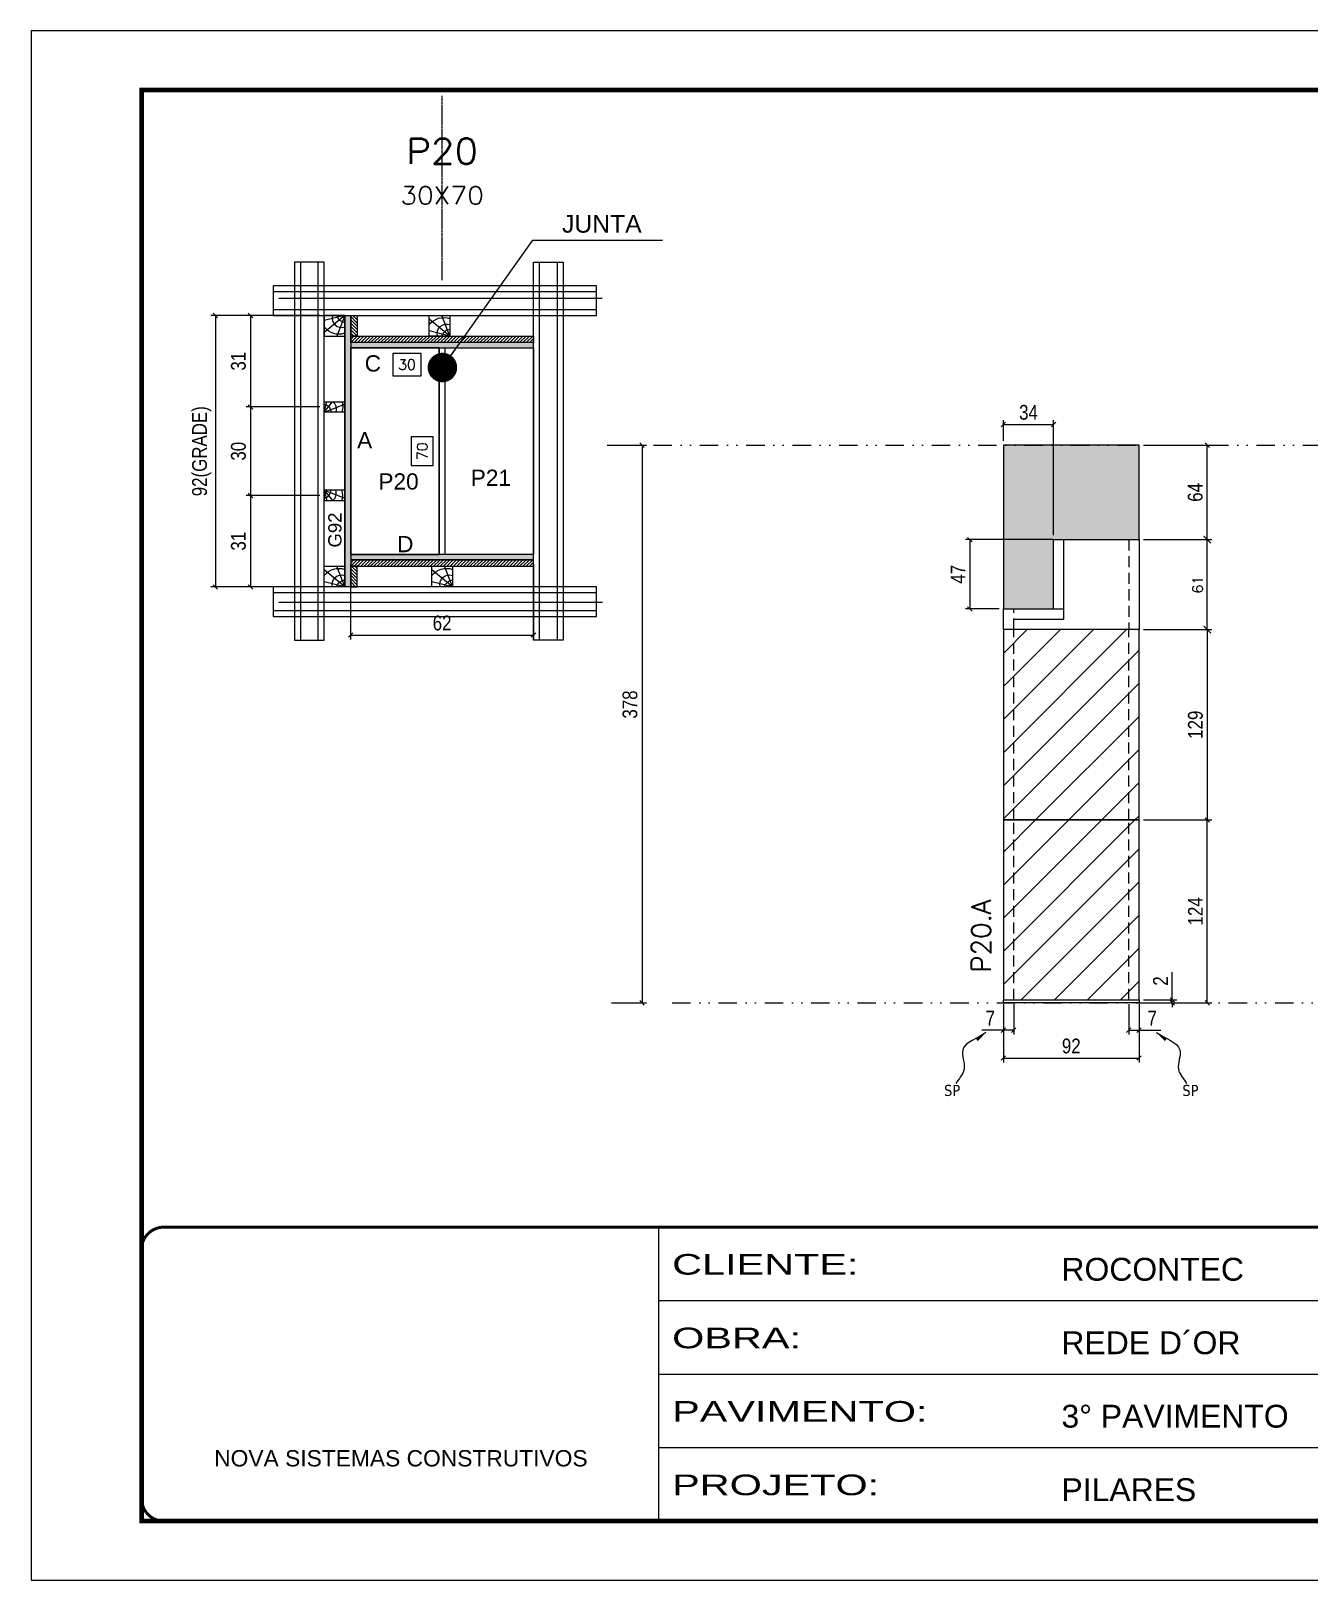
# Model space of a CAD drawing. Extents: x 2949 to 9203, y -16089 to 12527.
# Drawn here: x 7704 to 8571, y 1140 to 2190 of the extents above; entities that cross this region are included whole.
import ezdxf
from ezdxf.enums import TextEntityAlignment as Align

# ---------------------------------------------------------------- set-up
doc = ezdxf.new("R2010")
doc.units = 0
for name, pattern in [('CONTINUO', [0]), ('DASHED', [0.75, 0.5, -0.25]), ('DIVIDE2', [0.625, 0.25, -0.125, 0, -0.125, 0, -0.125]), ('HIDDEN', [0.375, 0.25, -0.125])]:
    doc.linetypes.add(name, pattern=pattern)
for name, color, linetype in [('CHAPA', 1, 'Continuous'), ('COTA', 241, 'Continuous'), ('cotas', 4, 'Continuous'), ('MEIO_PONT', 93, 'Continuous'), ('Nível', 160, 'Continuous'), ('Painéis', 200, 'Continuous'), ('SARR_2.2x7', 40, 'Continuous'), ('SARRAFO', 251, 'Continuous'), ('Sarrafo de Pressão', 42, 'HIDDEN'), ('texto', 7, 'Continuous'), ('Texto de Titulo', 7, 'Continuous'), ('Texto Qtd Sarr', 242, 'Continuous'), ('TEXTO_GERAL', 7, 'Continuous')]:
    doc.layers.add(name, color=color, linetype=linetype)
for name, color, linetype, lineweight in [('Folhas', 255, 'Continuous', 9), ('Hachura', 251, 'Continuous', 9), ('Madeira', 126, 'Continuous', 18), ('Perfil Metálico', 224, 'Continuous', 18), ('SARRAFO DE PRESSAO', 251, 'DASHED', 9), ('Texto Seção', 7, 'Continuous', 15)]:
    doc.layers.add(name, color=color, linetype=linetype, lineweight=lineweight)
doc.styles.add('ARIAL', font='arial.ttf')
doc.styles.add('COTA TECNICA', font='techl___.ttf', dxfattribs={"height": 10})
doc.styles.add('COTA TECNICA 2X', font='techl___.ttf', dxfattribs={"height": 10})
doc.styles.add('COTA TECNICA-50', font='techl___.ttf', dxfattribs={"height": 10})
doc.styles.add('REGUA-120', font='ROMANS.shx', dxfattribs={"height": 15})
doc.styles.add('ROMANS', font='romans.shx')
doc.styles.add('SANSSERIF', font='sas_____.pfb')
doc.styles.get("Standard").update_dxf_attribs({"font": 'arial.ttf'})
doc.styles.add('Tecnologia', font='')
doc.styles.get('Tecnologia').set_extended_font_data('Forgotten Futurist')
doc.dimstyles.new('3x', dxfattribs={"dimtxt": 10, "dimasz": 5, "dimexe": 7, "dimexo": 5, "dimgap": 4, "dimtad": 1, "dimdec": 4, "dimlfac": 0.333333, "dimdsep": 46, "dimtxsty": 'Standard', "dimblk": 'DOT', "dimcen": 0.09, "dimclrd": 1, "dimclre": 1, "dimclrt": 2, "dimadec": 0, "dimazin": 2, "dimtfac": 1, "dimtdec": 4, "dimtmove": 0, "dimatfit": 3, "dimldrblk": 'DOT', "dimfxl": 1, "dimtolj": 1, "dimtzin": 0, "dimlwd": 9, "dimlwe": 9, "dimarcsym": 0})
doc.dimstyles.new('COTA PAINEL-50', dxfattribs={"dimtxt": 10, "dimasz": 3, "dimexe": 3, "dimexo": 3, "dimgap": 3, "dimtad": 1, "dimdec": 1, "dimzin": 12, "dimdsep": 46, "dimtxsty": 'COTA TECNICA-50', "dimblk1": 'OBLIQUE', "dimblk2": 'OBLIQUE', "dimsah": 1, "dimcen": 0.9, "dimclrd": 4, "dimclre": 4, "dimclrt": 240, "dimadec": 1, "dimazin": 3, "dimtfac": 1, "dimtdec": 1, "dimtmove": 0, "dimatfit": 3, "dimfxl": 1, "dimtolj": 1, "dimtzin": 12, "dimarcsym": 0})
doc.dimstyles.new('Cota Paínel', dxfattribs={"dimtxt": 7, "dimasz": 5, "dimexe": 3, "dimexo": 3, "dimgap": 3, "dimtad": 1, "dimdec": 1, "dimzin": 12, "dimdsep": 46, "dimtxsty": 'ROMANS', "dimblk": 'ARCHTICK', "dimcen": 0, "dimclrd": 4, "dimclre": 4, "dimclrt": 1, "dimadec": 1, "dimazin": 3, "dimtfac": 1, "dimtdec": 1, "dimtmove": 0, "dimatfit": 3, "dimldrblk": 'OBLIQUE', "dimfxl": 1, "dimtolj": 1, "dimtzin": 12, "dimarcsym": 0})
doc.dimstyles.new('PAINEL', dxfattribs={"dimtxt": 10, "dimasz": 3, "dimexe": 3, "dimexo": 3, "dimgap": 3, "dimtad": 1, "dimdec": 1, "dimzin": 12, "dimdsep": 46, "dimtxsty": 'COTA TECNICA', "dimblk1": 'OBLIQUE', "dimblk2": 'OBLIQUE', "dimsah": 1, "dimcen": 0.9, "dimclrd": 4, "dimclre": 4, "dimclrt": 240, "dimadec": 1, "dimazin": 3, "dimtfac": 1, "dimtdec": 1, "dimtmove": 0, "dimatfit": 3, "dimfxl": 1, "dimtolj": 1, "dimtzin": 12, "dimarcsym": 0})
doc.dimstyles.new('SECAO PILAR', dxfattribs={"dimtxt": 10, "dimasz": 3, "dimexe": 3, "dimexo": 3, "dimgap": 3, "dimtad": 1, "dimdec": 1, "dimlfac": 0.5, "dimzin": 12, "dimdsep": 46, "dimtxsty": 'COTA TECNICA 2X', "dimblk1": 'OBLIQUE', "dimblk2": 'OBLIQUE', "dimsah": 1, "dimcen": 0.9, "dimclrd": 256, "dimclre": 256, "dimclrt": 256, "dimadec": 1, "dimazin": 3, "dimtfac": 1, "dimtdec": 1, "dimtmove": 0, "dimatfit": 3, "dimfxl": 1, "dimtolj": 1, "dimtzin": 12, "dimarcsym": 0})
doc.dimstyles.new('SECÇÃO 2', dxfattribs={"dimtxt": 7, "dimasz": 6, "dimexe": 0.18, "dimexo": 2, "dimgap": -4, "dimtad": 3, "dimdec": 1, "dimlfac": 0.5, "dimzin": 12, "dimdsep": 46, "dimtxsty": 'ROMANS', "dimblk": 'ARCHTICK', "dimcen": 0.09, "dimse1": 1, "dimse2": 1, "dimsd1": 1, "dimsd2": 1, "dimclrd": 180, "dimclre": 5, "dimclrt": 1, "dimadec": 0, "dimazin": 3, "dimtfac": 1, "dimtdec": 1, "dimtofl": 0, "dimtmove": 0, "dimatfit": 3, "dimldrblk": 'ARCHTICK', "dimfxl": 1, "dimtolj": 1, "dimtzin": 0, "dimarcsym": 0})
doc.dimstyles.get("Standard").update_dxf_attribs({"dimtxt": 0.18, "dimasz": 0.18, "dimexe": 0.18, "dimexo": 0.0625, "dimgap": 0.09, "dimtad": 0, "dimtih": 1, "dimtoh": 1, "dimdec": 4, "dimzin": 0, "dimdsep": 46, "dimtxsty": 'Standard', "dimcen": 0.09, "dimadec": 0, "dimazin": 0, "dimtfac": 1, "dimtdec": 4, "dimtofl": 0, "dimtmove": 0, "dimatfit": 3, "dimfxl": 1, "dimtolj": 1, "dimtzin": 0, "dimarcsym": 0})
pattern_1 = [(45, (-122787.052, -31902.071), (-11.2253202, 11.2253202), [])]

# ---------------------------------------------------------------- blocks, each defined once
blk = doc.blocks.new('9999999999')
at = {"color": 30, "linetype": 'CONTINUO'}
for p, q in [((98564.6, 34230.2), (98564.6, 34429.4)), ((98564.6, 34379.6), (99584, 34379.6)), ((98564.6, 34329.8), (99488, 34329.8)), ((98564.6, 34280), (99488, 34280))]:
    blk.add_line(p, q, dxfattribs=at)
at = {"color": 30, "linetype": 'CONTINUO', "const_width": 2}
blk.add_lwpolyline([(99584, 34230.2), (99584, 34414.4, 0.414214), (99569, 34429.4), (98229, 34429.4, 0.414214), (98214, 34414.4), (98214, 34245.2, 0.414214), (98229, 34230.2), (99584, 34230.2)], format="xyb", dxfattribs=at)
at = {"layer": 'Folhas'}
blk.add_lwpolyline([(98139, 34190.2), (99624, 34190.2), (99624, 35240.2), (98139, 35240.2)], close=True, dxfattribs=at)
at = {"layer": 'Folhas', "color": 30, "const_width": 3}
blk.add_lwpolyline([(98214, 34230.2), (99584, 34230.2), (99584, 35200.2), (98214, 35200.2)], close=True, dxfattribs=at)
at = {"color": 7, "linetype": 'Continuous', "ltscale": 5, "style": 'ARIAL'}
for s, height, p in [('ROCONTEC', 15.48, (98837.7, 34393.1)), ('REDE D´OR', 15.48, (98837.7, 34343.3)), ('3° PAVIMENTO', 15.483, (98837.7, 34293.5)), ('NOVA SISTEMAS CONSTRUTIVOS', 11.059, (98263.2, 34267.2)), ('PILARES', 15.48, (98837.7, 34243.7))]:
    blk.add_text(s, height=height, dxfattribs=at).set_placement(p)
at = {"layer": 'Folhas', "color": 7, "style": 'Tecnologia', "width": 1.5}
for s, p in [('CLIENTE:', (98573.7, 34397.2)), ('OBRA:', (98573.7, 34347.3)), ('PAVIMENTO:', (98573.7, 34297.5)), ('PROJETO:', (98573.7, 34247.7))]:
    blk.add_text(s, height=14, dxfattribs=at).set_placement(p)
blk = doc.blocks.new('*D1304')
at = {"layer": 'COTA', "color": 180, "lineweight": -2, "transparency": 16777216}
for p, q in [((7976.8, 1914.4), (7961.8, 1914.4)), ((7961.8, 1914.4), (7961.8, 1895.1)), ((7976.8, 1895.1), (7976.8, 1914.4)), ((7961.8, 1895.1), (7976.8, 1895.1))]:
    blk.add_line(p, q, dxfattribs=at)
at = {"layer": 'Defpoints', "color": 0, "transparency": 16777216}
for p in [(7920.8, 1974.7), (7920.8, 1834.7), (7980.8, 1834.7)]:
    blk.add_point(p, dxfattribs=at)
at = {"layer": 'COTA', "color": 1, "transparency": 16777216, "insert": (7969.3, 1904.7), "char_height": 7, "attachment_point": 5, "rotation": 90, "style": 'ROMANS'}
blk.add_mtext('\\A1;70', dxfattribs=at)
blk = doc.blocks.new('_ArchTick')
at = {"color": 0, "linetype": 'ByBlock', "const_width": 0.15}
blk.add_lwpolyline([(-0.5, -0.5), (0.5, 0.5)], dxfattribs=at)
blk = doc.blocks.new('*D1305')
at = {"layer": 'COTA', "color": 180, "lineweight": -2, "transparency": 16777216}
for p, q in [((7968.7, 1970.9), (7949.3, 1970.9)), ((7949.3, 1970.9), (7949.3, 1955.9)), ((7968.7, 1955.9), (7968.7, 1970.9)), ((7949.3, 1955.9), (7968.7, 1955.9))]:
    blk.add_line(p, q, dxfattribs=at)
at = {"layer": 'Defpoints', "color": 0, "transparency": 16777216}
for p in [(7920.8, 1974.7), (7980.8, 1974.7), (7980.8, 1951.9)]:
    blk.add_point(p, dxfattribs=at)
at = {"layer": 'COTA', "color": 1, "transparency": 16777216, "insert": (7959, 1963.4), "char_height": 7, "attachment_point": 5, "style": 'ROMANS'}
blk.add_mtext('\\A1;30', dxfattribs=at)
blk = doc.blocks.new('titulo1')
at = {"layer": 'Defpoints', "color": 252, "linetype": 'HIDDEN', "ltscale": 2}
blk.add_line((0, 0), (0, 125), dxfattribs=at)
at = {"layer": 'Defpoints', "style": 'ROMANS', "oblique": 15}
blk.add_attdef('FOLHA', text='', height=10, dxfattribs=at).set_placement((0, 15.6), align=Align.MIDDLE_CENTER)
at = {"layer": 'Texto Qtd Sarr', "color": 3, "style": 'ROMANS', "oblique": 15}
for tag, height, p in [('TITULO', 17, (0, 71.4)), ('SEÇÃO', 12, (0, 41.5))]:
    blk.add_attdef(tag, text='', height=height, dxfattribs=at).set_placement(p, align=Align.MIDDLE_CENTER)
blk = doc.blocks.new('_Oblique')
at = {"color": 0, "linetype": 'ByBlock', "lineweight": -2}
blk.add_line((-0.5, -0.5), (0.5, 0.5), dxfattribs=at)
blk = doc.blocks.new('*D1306')
at = {"layer": 'COTA', "lineweight": -2, "transparency": 16777216}
for p, q in [((7899.8, 1996.7), (7826.1, 1996.7)), ((7829.1, 1996.7), (7829.1, 1812.7)), ((7899.8, 1812.7), (7826.1, 1812.7))]:
    blk.add_line(p, q, dxfattribs=at)
at = {"layer": 'Defpoints', "color": 0, "transparency": 16777216}
for p in [(7902.8, 1996.7), (7829.1, 1812.7), (7902.8, 1812.7)]:
    blk.add_point(p, dxfattribs=at)
at = {"layer": 'COTA', "lineweight": -2, "transparency": 16777216, "xscale": 3, "yscale": 3, "zscale": 3}
for p, rotation in [((7829.1, 1996.7), 90), ((7829.1, 1812.7), 270)]:
    blk.add_blockref('_Oblique', p, dxfattribs=dict(at, rotation=rotation))
at = {"layer": 'COTA', "transparency": 16777216, "insert": (7819.8, 1904.7), "char_height": 10, "attachment_point": 5, "rotation": 90, "style": 'COTA TECNICA 2X'}
blk.add_mtext('\\A1;92(GRADE)', dxfattribs=at)
blk = doc.blocks.new('*D1307')
at = {"layer": 'COTA', "lineweight": -2, "transparency": 16777216}
for p, q in [((7899.8, 1874.7), (7849.9, 1874.7)), ((7852.9, 1874.7), (7852.9, 1812.7)), ((7899.8, 1812.7), (7849.9, 1812.7))]:
    blk.add_line(p, q, dxfattribs=at)
at = {"layer": 'Defpoints', "color": 0, "transparency": 16777216}
for p in [(7902.8, 1874.7), (7852.9, 1812.7), (7902.8, 1812.7)]:
    blk.add_point(p, dxfattribs=at)
at = {"layer": 'COTA', "lineweight": -2, "transparency": 16777216, "xscale": 3, "yscale": 3, "zscale": 3}
for p, rotation in [((7852.9, 1874.7), 90), ((7852.9, 1812.7), 270)]:
    blk.add_blockref('_Oblique', p, dxfattribs=dict(at, rotation=rotation))
at = {"layer": 'COTA', "transparency": 16777216, "insert": (7844.7, 1843.7), "char_height": 10, "attachment_point": 5, "rotation": 90, "style": 'COTA TECNICA 2X'}
blk.add_mtext('\\A1;31', dxfattribs=at)
blk = doc.blocks.new('PONTALETE')
at = {"layer": 'Madeira'}
for q in [(2.71, 7), (7, 5.76), (7, 1.74)]:
    blk.add_line((0, 0), q, dxfattribs=at)
blk.add_lwpolyline([(0, 0), (7, 0), (7, 7), (0, 7)], close=True, dxfattribs=at)
for centre, radius, start, end in [((2.04, 0.06), 6.23, 37.2818, 109.0913), ((1.09, 0.9), 3.19, 343.603, 109.9847), ((-0.21, -0.78), 3.09, 14.6322, 86.0383)]:
    blk.add_arc(centre, radius, start, end, dxfattribs=at)
blk = doc.blocks.new('MEIO PONTALETE')
at = {"layer": 'Madeira'}
for q in [(2.71, 7), (3.5, 2.88), (3.5, 0.87)]:
    blk.add_line((0, 0), q, dxfattribs=at)
blk.add_lwpolyline([(0, 0), (3.5, 0), (3.5, 7), (0, 7)], close=True, dxfattribs=at)
for centre, radius, start, end in [((2.04, 0.06), 6.23, 76.4499, 109.0913), ((1.09, 0.9), 3.19, 40.9063, 109.9847), ((-0.21, -0.78), 3.09, 14.6322, 86.0383)]:
    blk.add_arc(centre, radius, start, end, dxfattribs=at)
blk = doc.blocks.new('*D1308')
at = {"layer": 'COTA', "lineweight": -2, "transparency": 16777216}
for p, q in [((7899.8, 1996.7), (7849.9, 1996.7)), ((7852.9, 1996.7), (7852.9, 1934.7)), ((7899.8, 1934.7), (7849.9, 1934.7))]:
    blk.add_line(p, q, dxfattribs=at)
at = {"layer": 'Defpoints', "color": 0, "transparency": 16777216}
for p in [(7902.8, 1996.7), (7852.9, 1934.7), (7902.8, 1934.7)]:
    blk.add_point(p, dxfattribs=at)
at = {"layer": 'COTA', "lineweight": -2, "transparency": 16777216, "xscale": 3, "yscale": 3, "zscale": 3}
for p, rotation in [((7852.9, 1996.7), 90), ((7852.9, 1934.7), 270)]:
    blk.add_blockref('_Oblique', p, dxfattribs=dict(at, rotation=rotation))
at = {"layer": 'COTA', "transparency": 16777216, "insert": (7844.7, 1965.7), "char_height": 10, "attachment_point": 5, "rotation": 90, "style": 'COTA TECNICA 2X'}
blk.add_mtext('\\A1;31', dxfattribs=at)
blk = doc.blocks.new('*D1309')
at = {"layer": 'COTA', "lineweight": -2, "transparency": 16777216}
for p, q in [((7899.8, 1934.7), (7849.9, 1934.7)), ((7852.9, 1934.7), (7852.9, 1874.7)), ((7899.8, 1874.7), (7849.9, 1874.7))]:
    blk.add_line(p, q, dxfattribs=at)
at = {"layer": 'Defpoints', "color": 0, "transparency": 16777216}
for p in [(7902.8, 1934.7), (7852.9, 1874.7), (7902.8, 1874.7)]:
    blk.add_point(p, dxfattribs=at)
at = {"layer": 'COTA', "lineweight": -2, "transparency": 16777216, "xscale": 3, "yscale": 3, "zscale": 3}
for p, rotation in [((7852.9, 1934.7), 90), ((7852.9, 1874.7), 270)]:
    blk.add_blockref('_Oblique', p, dxfattribs=dict(at, rotation=rotation))
at = {"layer": 'COTA', "transparency": 16777216, "insert": (7844.7, 1904.7), "char_height": 10, "attachment_point": 5, "rotation": 90, "style": 'COTA TECNICA 2X'}
blk.add_mtext('\\A1;30', dxfattribs=at)
blk = doc.blocks.new('*D1322')
at = {"layer": 'COTA', "lineweight": -2, "transparency": 16777216}
for p, q in [((7920.8, 1828.1), (7920.8, 1777.1)), ((8044.8, 1828.1), (8044.8, 1777.1)), ((7920.8, 1780.1), (8044.8, 1780.1))]:
    blk.add_line(p, q, dxfattribs=at)
at = {"layer": 'Defpoints', "color": 0, "transparency": 16777216}
for p in [(7920.8, 1831.1), (8044.8, 1831.1), (8044.8, 1780.1)]:
    blk.add_point(p, dxfattribs=at)
at = {"layer": 'COTA', "lineweight": -2, "transparency": 16777216, "xscale": 3, "yscale": 3, "zscale": 3, "rotation": 180}
blk.add_blockref('_Oblique', (7920.8, 1780.1), dxfattribs=at)
at = {"layer": 'COTA', "lineweight": -2, "transparency": 16777216, "xscale": 3, "yscale": 3, "zscale": 3}
blk.add_blockref('_Oblique', (8044.8, 1780.1), dxfattribs=at)
at = {"layer": 'COTA', "transparency": 16777216, "insert": (7982.8, 1788.2), "char_height": 10, "attachment_point": 5, "style": 'COTA TECNICA 2X'}
blk.add_mtext('\\A1;62', dxfattribs=at)
blk = doc.blocks.new('*D1325')
at = {"layer": 'cotas', "color": 4, "linetype": 'ByBlock', "lineweight": -2, "transparency": 16777216}
for p, q in [((8097.7, 1908.8), (8121.4, 1908.8)), ((8118.4, 1908.8), (8118.4, 1530.8)), ((8097.7, 1530.8), (8121.4, 1530.8))]:
    blk.add_line(p, q, dxfattribs=at)
at = {"layer": 'Defpoints', "color": 0, "linetype": 'ByBlock', "transparency": 16777216}
for p in [(8094.7, 1908.8), (8094.7, 1530.8), (8118.4, 1530.8)]:
    blk.add_point(p, dxfattribs=at)
at = {"layer": 'cotas', "color": 4, "linetype": 'ByBlock', "lineweight": -2, "transparency": 16777216, "xscale": 3, "yscale": 3, "zscale": 3}
for p, rotation in [((8118.4, 1908.8), 90), ((8118.4, 1530.8), 270)]:
    blk.add_blockref('_Oblique', p, dxfattribs=dict(at, rotation=rotation))
at = {"layer": 'cotas', "color": 240, "linetype": 'ByBlock', "transparency": 16777216, "insert": (8110.2, 1733), "char_height": 10, "attachment_point": 5, "rotation": 90, "style": 'COTA TECNICA'}
blk.add_mtext('\\A1;378', dxfattribs=at)
blk = doc.blocks.new('*D1312')
at = {"layer": 'COTA', "color": 4, "lineweight": -2, "transparency": 16777216}
for p, q in [((8363.4, 1529.8), (8363.4, 1490.4)), ((8455.4, 1529.8), (8455.4, 1490.4)), ((8363.4, 1493.4), (8455.4, 1493.4))]:
    blk.add_line(p, q, dxfattribs=at)
at = {"layer": 'Defpoints', "color": 0, "transparency": 16777216}
for p in [(8363.4, 1532.8), (8455.4, 1532.8), (8455.4, 1493.4)]:
    blk.add_point(p, dxfattribs=at)
at = {"layer": 'COTA', "color": 4, "lineweight": -2, "transparency": 16777216, "xscale": 3, "yscale": 3, "zscale": 3, "rotation": 180}
blk.add_blockref('_Oblique', (8363.4, 1493.4), dxfattribs=at)
at = {"layer": 'COTA', "color": 4, "lineweight": -2, "transparency": 16777216, "xscale": 3, "yscale": 3, "zscale": 3}
blk.add_blockref('_Oblique', (8455.4, 1493.4), dxfattribs=at)
at = {"layer": 'COTA', "color": 240, "transparency": 16777216, "insert": (8409.4, 1501.5), "char_height": 10, "attachment_point": 5, "style": 'COTA TECNICA'}
blk.add_mtext('\\A1;92', dxfattribs=at)
blk = doc.blocks.new('*D1313')
at = {"layer": 'COTA', "color": 4, "lineweight": -2, "transparency": 16777216}
for p, q in [((8458.4, 1908.8), (8504.6, 1908.8)), ((8501.6, 1844.8), (8501.6, 1908.8)), ((8458.4, 1844.8), (8504.6, 1844.8))]:
    blk.add_line(p, q, dxfattribs=at)
at = {"layer": 'Defpoints', "color": 0, "transparency": 16777216}
for p in [(8455.4, 1908.8), (8501.6, 1908.8), (8455.4, 1844.8)]:
    blk.add_point(p, dxfattribs=at)
at = {"layer": 'COTA', "color": 4, "lineweight": -2, "transparency": 16777216, "xscale": 3, "yscale": 3, "zscale": 3}
for p, rotation in [((8501.6, 1908.8), 90), ((8501.6, 1844.8), 270)]:
    blk.add_blockref('_Oblique', p, dxfattribs=dict(at, rotation=rotation))
at = {"layer": 'COTA', "color": 240, "transparency": 16777216, "insert": (8493.5, 1876.8), "char_height": 10, "attachment_point": 5, "rotation": 90, "style": 'COTA TECNICA'}
blk.add_mtext('\\A1;64', dxfattribs=at)
blk = doc.blocks.new('*D1314')
at = {"layer": 'COTA', "color": 4, "lineweight": -2, "transparency": 16777216}
for p, q in [((8363.4, 1527.8), (8363.4, 1509.3)), ((8370.4, 1529.8), (8370.4, 1509.3)), ((8363.4, 1512.3), (8348.7, 1512.3)), ((8370.4, 1512.3), (8363.4, 1512.3))]:
    blk.add_line(p, q, dxfattribs=at)
at = {"layer": 'Defpoints', "color": 0, "transparency": 16777216}
for p in [(8363.4, 1530.8), (8370.4, 1532.8), (8363.4, 1512.3)]:
    blk.add_point(p, dxfattribs=at)
at = {"layer": 'COTA', "color": 4, "lineweight": -2, "transparency": 16777216, "xscale": 3, "yscale": 3, "zscale": 3, "rotation": 180}
blk.add_blockref('_Oblique', (8363.4, 1512.3), dxfattribs=at)
at = {"layer": 'COTA', "color": 4, "lineweight": -2, "transparency": 16777216, "xscale": 3, "yscale": 3, "zscale": 3}
blk.add_blockref('_Oblique', (8370.4, 1512.3), dxfattribs=at)
at = {"layer": 'COTA', "color": 240, "transparency": 16777216, "insert": (8354.5, 1520.4), "char_height": 10, "attachment_point": 5, "style": 'COTA TECNICA-50'}
blk.add_mtext('\\A1;7', dxfattribs=at)
blk = doc.blocks.new('*D1315')
at = {"layer": 'COTA', "color": 4, "lineweight": -2, "transparency": 16777216}
for p, q in [((8448.4, 1529.8), (8448.4, 1509.3)), ((8455.4, 1527.8), (8455.4, 1509.3)), ((8448.4, 1512.3), (8455.4, 1512.3)), ((8455.4, 1512.3), (8470.1, 1512.3))]:
    blk.add_line(p, q, dxfattribs=at)
at = {"layer": 'Defpoints', "color": 0, "transparency": 16777216}
for p in [(8448.4, 1532.8), (8455.4, 1530.8), (8455.4, 1512.3)]:
    blk.add_point(p, dxfattribs=at)
at = {"layer": 'COTA', "color": 4, "lineweight": -2, "transparency": 16777216, "xscale": 3, "yscale": 3, "zscale": 3, "rotation": 180}
blk.add_blockref('_Oblique', (8448.4, 1512.3), dxfattribs=at)
at = {"layer": 'COTA', "color": 4, "lineweight": -2, "transparency": 16777216, "xscale": 3, "yscale": 3, "zscale": 3}
blk.add_blockref('_Oblique', (8455.4, 1512.3), dxfattribs=at)
at = {"layer": 'COTA', "color": 240, "transparency": 16777216, "insert": (8464.3, 1520.4), "char_height": 10, "attachment_point": 5, "style": 'COTA TECNICA-50'}
blk.add_mtext('\\A1;7', dxfattribs=at)
blk = doc.blocks.new('*D1316')
at = {"layer": 'COTA', "color": 4, "lineweight": -2, "transparency": 16777216}
for p, q in [((8458.4, 1654.8), (8504.6, 1654.8)), ((8501.6, 1530.8), (8501.6, 1654.8)), ((8458.4, 1530.8), (8504.6, 1530.8))]:
    blk.add_line(p, q, dxfattribs=at)
at = {"layer": 'Defpoints', "color": 0, "transparency": 16777216}
for p in [(8455.4, 1654.8), (8501.6, 1654.8), (8455.4, 1530.8)]:
    blk.add_point(p, dxfattribs=at)
at = {"layer": 'COTA', "color": 4, "lineweight": -2, "transparency": 16777216, "xscale": 3, "yscale": 3, "zscale": 3}
for p, rotation in [((8501.6, 1654.8), 90), ((8501.6, 1530.8), 270)]:
    blk.add_blockref('_Oblique', p, dxfattribs=dict(at, rotation=rotation))
at = {"layer": 'COTA', "color": 240, "transparency": 16777216, "insert": (8493.6, 1592.8), "char_height": 10, "attachment_point": 5, "rotation": 90, "style": 'COTA TECNICA-50'}
blk.add_mtext('\\A1;124', dxfattribs=at)
blk = doc.blocks.new('*D1317')
at = {"layer": 'COTA', "color": 4, "lineweight": -2, "transparency": 16777216}
for p, q in [((8477.9, 1532.8), (8477.9, 1551.6)), ((8458.4, 1532.8), (8480.9, 1532.8)), ((8458.4, 1530.8), (8480.9, 1530.8)), ((8477.9, 1530.8), (8477.9, 1532.8)), ((8477.9, 1530.8), (8477.9, 1527.8))]:
    blk.add_line(p, q, dxfattribs=at)
at = {"layer": 'Defpoints', "color": 0, "transparency": 16777216}
for p in [(8455.4, 1532.8), (8455.4, 1530.8), (8477.9, 1530.8)]:
    blk.add_point(p, dxfattribs=at)
at = {"layer": 'COTA', "color": 4, "lineweight": -2, "transparency": 16777216, "xscale": 3, "yscale": 3, "zscale": 3}
for p, rotation in [((8477.9, 1532.8), 270), ((8477.9, 1530.8), 90)]:
    blk.add_blockref('_Oblique', p, dxfattribs=dict(at, rotation=rotation))
at = {"layer": 'COTA', "color": 240, "transparency": 16777216, "insert": (8469.9, 1545.6), "char_height": 10, "attachment_point": 5, "rotation": 90, "style": 'COTA TECNICA-50'}
blk.add_mtext('\\A1;2', dxfattribs=at)
blk = doc.blocks.new('*D1318')
at = {"layer": 'COTA', "color": 4, "linetype": 'ByBlock', "lineweight": -2, "transparency": 16777216}
for p, q in [((8458.4, 1783.8), (8504.6, 1783.8)), ((8501.6, 1783.8), (8501.6, 1654.8)), ((8458.4, 1654.8), (8504.6, 1654.8))]:
    blk.add_line(p, q, dxfattribs=at)
at = {"layer": 'Defpoints', "color": 0, "linetype": 'ByBlock', "transparency": 16777216}
for p in [(8455.4, 1783.8), (8455.4, 1654.8), (8501.6, 1654.8)]:
    blk.add_point(p, dxfattribs=at)
at = {"layer": 'COTA', "color": 4, "linetype": 'ByBlock', "lineweight": -2, "transparency": 16777216, "xscale": 3, "yscale": 3, "zscale": 3}
for p, rotation in [((8501.6, 1783.8), 90), ((8501.6, 1654.8), 270)]:
    blk.add_blockref('_Oblique', p, dxfattribs=dict(at, rotation=rotation))
at = {"layer": 'COTA', "color": 240, "linetype": 'ByBlock', "transparency": 16777216, "insert": (8493.6, 1719.3), "char_height": 10, "attachment_point": 5, "rotation": 90, "style": 'COTA TECNICA'}
blk.add_mtext('\\A1;129', dxfattribs=at)
blk = doc.blocks.new('_Dot')
at = {"color": 0, "linetype": 'ByBlock', "lineweight": -2}
blk.add_line((-0.5, 0), (-1, 0), dxfattribs=at)
at = {"color": 0, "linetype": 'ByBlock', "const_width": 0.5}
blk.add_lwpolyline([(-0.25, 0, 1), (0.25, 0, 1)], format="xyb", close=True, dxfattribs=at)
blk = doc.blocks.new('*D1321')
at = {"layer": 'COTA', "color": 4, "lineweight": -2, "transparency": 16777216}
for p, q in [((8458.4, 1844.8), (8504.6, 1844.8)), ((8501.6, 1783.8), (8501.6, 1844.8)), ((8458.4, 1783.8), (8504.6, 1783.8))]:
    blk.add_line(p, q, dxfattribs=at)
at = {"layer": 'Defpoints', "color": 0, "transparency": 16777216}
for p in [(8455.4, 1844.8), (8501.6, 1844.8), (8455.4, 1783.8)]:
    blk.add_point(p, dxfattribs=at)
at = {"layer": 'COTA', "color": 4, "lineweight": -2, "transparency": 16777216, "xscale": 5, "yscale": 5, "zscale": 5}
for p, rotation in [((8501.6, 1844.8), 90), ((8501.6, 1783.8), 270)]:
    blk.add_blockref('_ArchTick', p, dxfattribs=dict(at, rotation=rotation))
at = {"layer": 'COTA', "color": 1, "transparency": 16777216, "insert": (8495.1, 1814.3), "char_height": 7, "attachment_point": 5, "rotation": 90, "style": 'ROMANS'}
blk.add_mtext('\\A1;61', dxfattribs=at)
blk = doc.blocks.new('*D2698')
at = {"layer": 'COTA', "color": 4, "lineweight": -2, "transparency": 16777216}
for p, q in [((8397.3, 1844.8), (8337.6, 1844.8)), ((8340.6, 1844.8), (8340.6, 1797.8)), ((8360.4, 1797.8), (8337.6, 1797.8))]:
    blk.add_line(p, q, dxfattribs=at)
at = {"layer": 'Defpoints', "color": 0, "transparency": 16777216}
for p in [(8400.3, 1844.8), (8340.6, 1797.8), (8363.4, 1797.8)]:
    blk.add_point(p, dxfattribs=at)
at = {"layer": 'COTA', "color": 4, "lineweight": -2, "transparency": 16777216, "xscale": 3, "yscale": 3, "zscale": 3}
for p, rotation in [((8340.6, 1844.8), 90), ((8340.6, 1797.8), 270)]:
    blk.add_blockref('_Oblique', p, dxfattribs=dict(at, rotation=rotation))
at = {"layer": 'COTA', "color": 240, "transparency": 16777216, "insert": (8332.6, 1821.3), "char_height": 10, "attachment_point": 5, "rotation": 90, "style": 'COTA TECNICA-50'}
blk.add_mtext('\\A1;47', dxfattribs=at)
blk = doc.blocks.new('*D2699')
at = {"layer": 'COTA', "color": 4, "lineweight": -2, "transparency": 16777216}
for p, q in [((8363.4, 1911.8), (8363.4, 1925.8)), ((8363.4, 1922.8), (8397.4, 1922.8)), ((8397.4, 1847.8), (8397.4, 1925.8))]:
    blk.add_line(p, q, dxfattribs=at)
at = {"layer": 'Defpoints', "color": 0, "transparency": 16777216}
for p in [(8397.4, 1922.8), (8363.4, 1908.8), (8397.4, 1844.8)]:
    blk.add_point(p, dxfattribs=at)
at = {"layer": 'COTA', "color": 4, "lineweight": -2, "transparency": 16777216, "xscale": 3, "yscale": 3, "zscale": 3, "rotation": 180}
blk.add_blockref('_Oblique', (8363.4, 1922.8), dxfattribs=at)
at = {"layer": 'COTA', "color": 4, "lineweight": -2, "transparency": 16777216, "xscale": 3, "yscale": 3, "zscale": 3}
blk.add_blockref('_Oblique', (8397.4, 1922.8), dxfattribs=at)
at = {"layer": 'COTA', "color": 240, "transparency": 16777216, "insert": (8380.4, 1931), "char_height": 10, "attachment_point": 5, "style": 'COTA TECNICA-50'}
blk.add_mtext('\\A1;34', dxfattribs=at)

msp = doc.modelspace()

# ---------------------------------------------------------------- hatches: boundary and pattern name
at = {"layer": 'COTA', "linetype": 'ByBlock'}
h = msp.add_hatch(dxfattribs=at)
h.set_pattern_fill('AR-CONC', color=256, scale=0.03)
h.set_pattern_definition([(50, (4755, 4594.3004), (5.46554, -0.4781726), [0.5715, -6.2865]), (355, (4755, 4594.3004), (-1.0573026, 5.7317054), [0.4572, -5.0292175]), (100.45144, (4755.4555, 4594.2606), (4.4082374, 5.2535326), [0.4857, -5.3427073]), (46.1842, (4755, 4595.8244), (8.132371, -1.26127), [0.85725, -9.42975]), (96.63556, (4755.678, 4595.719), (7.122124, 7.422784), [0.72855, -8.014068]), (351.18415, (4755, 4595.8244), (7.122124, 7.422784), [0.685799, -7.543792]), (21, (4755.762, 4595.4434), (4.5484317, -3.067956), [0.5715, -6.2865]), (326, (4755.762, 4595.4434), (1.854061, 5.525639), [0.4572, -5.0292]), (71.45144, (4756.141, 4595.188), (6.4024926, 2.457683), [0.4857, -5.342698]), (37.5, (4755, 4594.3004), (0.0926581, 2.5366512), [0, -4.96824, 0, -5.1054, 0, -5.04825]), (7.5, (4755, 4594.3004), (2.0045899, 3.0054172), [0, -2.91084, 0, -4.85394, 0, -1.92405]), (327.5, (4753.3007, 4594.3004), (4.06771786, -0.1718623), [0, -1.905, 0, -5.9436, 0, -7.8867]), (317.5, (4752.5387, 4594.3004), (4.4438754, 0.7627947), [0, -2.4765, 0, -3.94716, 0, -5.6007])])
h.paths.add_polyline_path([(8455.4, 1908.84), (8363.4, 1908.84), (8363.4, 1797.84), (8397.4, 1797.84), (8397.4, 1844.84), (8455.4, 1844.84)])
at = {"layer": 'Hachura'}
h = msp.add_hatch(color=256, dxfattribs=at)
h.dxf.hatch_style = 1
h.paths.add_polyline_path([(7920.83, 1812.74), (7916.83, 1812.74), (7916.83, 1996.74), (7920.83, 1996.74)])
h = msp.add_hatch(color=256, dxfattribs=at)
h.dxf.hatch_style = 1
h.paths.add_polyline_path([(7920.83, 1812.74), (7916.83, 1812.74), (7916.83, 1996.74), (7920.83, 1996.74)])
h = msp.add_hatch(dxfattribs=at)
h.set_pattern_fill('ANSI31', color=256, scale=0.5, angle=90, style=0)
h.set_pattern_definition([(135, (-14970.5793, 11120.6886), (-1.12253202, -1.12253202), [])])
h.paths.add_polyline_path([(7920.83, 1982.74), (7925.23, 1982.74), (7925.23, 1996.74), (7920.83, 1996.74)])
h = msp.add_hatch(dxfattribs=at)
h.set_pattern_fill('ANSI31', color=256, scale=0.5, style=0)
h.set_pattern_definition([(45, (17094.7807, 24907.745), (-1.12253202, 1.12253202), [])])
h.paths.add_polyline_path([(8044.83, 1978.34), (8044.83, 1982.74), (7920.83, 1982.74), (7920.83, 1978.34)])
h = msp.add_hatch(color=256, dxfattribs=at)
h.dxf.hatch_style = 1
h.paths.add_polyline_path([(7920.83, 1978.34), (7920.83, 1974.74), (8044.83, 1974.74), (8044.83, 1978.34)])
h = msp.add_hatch(color=256, dxfattribs=at)
h.dxf.hatch_style = 1
h.paths.add_polyline_path([(7920.83, 1978.34), (7920.83, 1974.74), (8044.83, 1974.74), (8044.83, 1978.34)])
h = msp.add_hatch(color=256, dxfattribs=at)
h.dxf.hatch_style = 1
h.paths.add_polyline_path([(7920.83, 1834.74), (7920.83, 1831.14), (8044.83, 1831.14), (8044.83, 1834.74)])
h = msp.add_hatch(color=256, dxfattribs=at)
h.dxf.hatch_style = 1
h.paths.add_polyline_path([(7920.83, 1834.74), (7920.83, 1831.14), (8044.83, 1831.14), (8044.83, 1834.74)])
h = msp.add_hatch(dxfattribs=at)
h.set_pattern_fill('ANSI31', color=256, scale=0.5, style=0)
h.set_pattern_definition([(45, (17469.7807, 24722.545), (-1.12253202, 1.12253202), [])])
h.paths.add_polyline_path([(8044.83, 1831.14), (8044.83, 1826.74), (7920.83, 1826.74), (7920.83, 1831.14)])
h = msp.add_hatch(dxfattribs=at)
h.set_pattern_fill('ANSI31', color=256, scale=0.5, angle=90, style=0)
h.set_pattern_definition([(135, (-14970.5793, 11315.6886), (-1.12253202, -1.12253202), [])])
h.paths.add_polyline_path([(7920.83, 1826.74), (7925.23, 1826.74), (7925.23, 1812.74), (7920.83, 1812.74)])
at = {"layer": 'Hachura', "linetype": 'ByBlock'}
h = msp.add_hatch(dxfattribs=at)
h.set_pattern_fill('ANSI31', color=256, scale=5)
h.set_pattern_definition(pattern_1)
h.paths.add_polyline_path([(8455.4, 1783.84), (8363.4, 1783.84), (8363.4, 1654.84), (8455.4, 1654.84)])
h = msp.add_hatch(dxfattribs=at)
h.set_pattern_fill('ANSI31', color=256, scale=5)
h.set_pattern_definition(pattern_1)
h.paths.add_polyline_path([(8455.4, 1654.84), (8363.4, 1654.84), (8363.4, 1532.84), (8455.4, 1532.84)])

# ---------------------------------------------------------------- linework, layer by layer
for points in [[(7920.83, 1974.74), (7980.83, 1974.74), (7980.83, 1834.74), (7920.83, 1834.74)], [(7984.83, 1974.74), (8044.83, 1974.74), (8044.83, 1834.74), (7984.83, 1834.74)]]:
    msp.add_lwpolyline(points, close=True)
at = {"layer": 'CHAPA'}
for p, q in [((7980.83, 1834.74), (7980.83, 1974.74)), ((7984.83, 1834.74), (7984.83, 1974.74))]:
    msp.add_line(p, q, dxfattribs=at)
for points in [[(7920.83, 1812.74), (7916.83, 1812.74), (7916.83, 1996.74), (7920.83, 1996.74)], [(7920.83, 1812.74), (7916.83, 1812.74), (7916.83, 1996.74), (7920.83, 1996.74)], [(7920.83, 1978.34), (7920.83, 1974.74), (8044.83, 1974.74), (8044.83, 1978.34)], [(7920.83, 1978.34), (7920.83, 1974.74), (8044.83, 1974.74), (8044.83, 1978.34)], [(7920.83, 1834.74), (7920.83, 1831.14), (8044.83, 1831.14), (8044.83, 1834.74)], [(7920.83, 1834.74), (7920.83, 1831.14), (8044.83, 1831.14), (8044.83, 1834.74)]]:
    msp.add_lwpolyline(points, close=True, dxfattribs=at)
at = {"layer": 'COTA', "linetype": 'ByBlock'}
msp.add_lwpolyline([(8397.4, 1844.84), (8455.4, 1844.84), (8455.4, 1908.84), (8363.4, 1908.84), (8363.4, 1797.84)], dxfattribs=at)
at = {"layer": 'Hachura'}
for p, q in [((7872.03, 2008.52), (8091.3, 2008.53)), ((7872.03, 1802.46), (8091.62, 1802.45))]:
    msp.add_line(p, q, dxfattribs=at)
at = {"layer": 'Madeira'}
msp.add_lwpolyline([(7916.83, 1812.74), (7902.83, 1812.74), (7902.83, 1996.74), (7916.83, 1996.74)], close=True, dxfattribs=at)
at = {"layer": 'Nível', "color": 4, "linetype": 'DIVIDE2', "ltscale": 50}
for p, q in [((8094.69, 1908.84), (9149.03, 1908.84)), ((8138.69, 1530.84), (9149.03, 1530.84))]:
    msp.add_line(p, q, dxfattribs=at)
at = {"layer": 'Painéis'}
for p, q in [((8397.4, 1844.84), (8455.4, 1844.84)), ((8397.4, 1797.84), (8397.4, 1844.84)), ((8455.4, 1844.84), (8455.4, 1783.84)), ((8363.4, 1783.84), (8363.4, 1797.84)), ((8363.4, 1797.84), (8397.4, 1797.84)), ((8404.4, 1790.84), (8404.4, 1797.84)), ((8455.4, 1783.84), (8363.4, 1783.84))]:
    msp.add_line(p, q, dxfattribs=at)
for points in [[(7980.83, 1974.74), (7920.83, 1974.74), (7920.83, 1834.74), (7980.83, 1834.74)], [(8363.4, 1654.84), (8455.4, 1654.84), (8455.4, 1783.84), (8363.4, 1783.84)], [(8363.4, 1532.84), (8455.4, 1532.84), (8455.4, 1654.84), (8363.4, 1654.84)], [(8363.4, 1532.84), (8455.4, 1532.84), (8455.4, 1530.84), (8363.4, 1530.84)]]:
    msp.add_lwpolyline(points, close=True, dxfattribs=at)
at = {"layer": 'Perfil Metálico'}
for points in [[(7882.83, 1776.74), (7902.83, 1776.74), (7902.83, 2032.74), (7882.83, 2032.74)], [(7898.83, 2032.74), (7886.83, 2032.74), (7886.83, 1776.74), (7898.83, 1776.74)], [(8064.83, 1776.74), (8044.83, 1776.74), (8044.83, 2032.74), (8064.83, 2032.74)], [(8048.83, 2032.74), (8060.83, 2032.74), (8060.83, 1776.74), (8048.83, 1776.74)], [(7868.21, 2016.74), (7868.21, 1996.74), (8087.52, 1996.74), (8087.52, 2016.74)], [(8087.52, 2000.74), (8087.52, 2012.74), (7868.21, 2012.74), (7868.21, 2000.74)], [(7868.21, 1812.74), (7868.21, 1792.74), (8087.52, 1792.74), (8087.52, 1812.74)], [(8087.52, 1796.74), (8087.52, 1808.74), (7868.21, 1808.74), (7868.21, 1796.74)]]:
    msp.add_lwpolyline(points, close=True, dxfattribs=at)
at = {"layer": 'SARR_2.2x7'}
for p, q in [((8404.4, 1797.84), (8404.4, 1844.84)), ((8397.4, 1797.84), (8404.4, 1797.84)), ((8370.4, 1790.84), (8404.4, 1790.84))]:
    msp.add_line(p, q, dxfattribs=at)
at = {"layer": 'SARRAFO'}
for points in [[(7925.23, 1996.74), (7925.23, 1982.74), (7920.83, 1982.74), (7920.83, 1996.74)], [(7920.83, 1982.74), (8044.83, 1982.74), (8044.83, 1978.34), (7920.83, 1978.34)], [(7920.83, 1826.74), (8044.83, 1826.74), (8044.83, 1831.14), (7920.83, 1831.14)], [(7925.23, 1812.74), (7925.23, 1826.74), (7920.83, 1826.74), (7920.83, 1812.74)]]:
    msp.add_lwpolyline(points, close=True, dxfattribs=at)
at = {"layer": 'Sarrafo de Pressão', "ltscale": 30}
for p, q in [((8448.4, 1844.84), (8448.4, 1783.84)), ((8370.4, 1783.84), (8370.4, 1797.84)), ((8370.4, 1654.84), (8370.4, 1783.84)), ((8448.4, 1654.84), (8448.4, 1783.84)), ((8370.4, 1532.84), (8370.4, 1654.84)), ((8448.4, 1532.84), (8448.4, 1654.84))]:
    msp.add_line(p, q, dxfattribs=at)

# ---------------------------------------------------------------- block references
at = {"layer": 'MEIO_PONT'}
for name, p, xscale, yscale, zscale, rotation in [('PONTALETE', (7916.83, 1996.74), 2, 2, 2, 180), ('MEIO PONTALETE', (7902.83, 1931.24), -1.999999997962732, 1.999999997962732, 1.999999997962732, 270), ('MEIO PONTALETE', (7902.83, 1878.24), 1.999999997962732, 1.999999997962732, 1.999999997962732, 270)]:
    msp.add_blockref(name, p, dxfattribs=dict(at, xscale=xscale, yscale=yscale, zscale=zscale, rotation=rotation))
at = {"layer": 'MEIO_PONT', "xscale": -2, "yscale": 2, "zscale": 2}
for p in [(7988.09, 1982.74), (7916.83, 1812.74), (7989.88, 1812.74)]:
    msp.add_blockref('PONTALETE', p, dxfattribs=at)
at = {"layer": 'SARRAFO DE PRESSAO', "color": 6, "linetype": 'ByBlock'}
msp.add_blockref('9999999999', (-90434.94, -33050.65), dxfattribs=at)
at = {"layer": 'Texto Seção'}
ref = msp.add_blockref('titulo1', (7982.83, 2020.61), dxfattribs=at)
ref.add_attrib('TITULO', 'P20', dxfattribs={"layer": 'Texto de Titulo', "color": 7, "height": 17, "style": 'ROMANS', "width": 1.1}).set_placement((7982.83, 2108.11), align=Align.MIDDLE_CENTER)
ref.add_attrib('SEÇÃO', '30X70', dxfattribs={"layer": 'Texto de Titulo', "color": 7, "height": 12, "style": 'ROMANS', "width": 1.1}).set_placement((7982.83, 2078.11), align=Align.MIDDLE_CENTER)

# ---------------------------------------------------------------- texts
at = {"color": 0, "linetype": 'Continuous', "ltscale": 5, "style": 'ARIAL'}
msp.add_text('JUNTA', height=12, dxfattribs=at).set_placement((8064.08, 2052.86))
at = {"layer": 'texto', "color": 0, "char_height": 7.5, "attachment_point": 5}
for insert in [(8328.62, 1471.35), (8490.18, 1471.35)]:
    msp.add_mtext('{\\fTahoma|b0|i0|c0|p34;\\C4;SP}', dxfattribs=dict(at, insert=insert))
at = {"layer": 'Texto Seção', "insert": (8354.85, 1551.31), "char_height": 13, "width": 285.3299, "attachment_point": 7, "rotation": 90, "style": 'REGUA-120'}
msp.add_mtext('P20.A', dxfattribs=at)
at = {"layer": 'TEXTO_GERAL', "style": 'ARIAL'}
for s, p in [('C', (7935.85, 1964.24)), ('A', (7930.29, 1912.18)), ('P21', (8015.87, 1886.71)), ('P20', (7953.25, 1884.21)), ('D', (7957.83, 1841.74))]:
    msp.add_text(s, height=11, dxfattribs=at).set_placement(p, align=Align.MIDDLE_CENTER)
at = {"layer": 'TEXTO_GERAL', "color": 0, "linetype": 'Continuous', "style": 'SANSSERIF'}
msp.add_text('G92', height=9, rotation=90, dxfattribs=at).set_placement((7910.1, 1839.4), align=Align.MIDDLE_LEFT)

# ---------------------------------------------------------------- dimensions: what is measured, and where the dimension line sits
at = {"layer": 'COTA'}
dim = msp.add_linear_dim(base=(7829.05, 1812.74), p1=(7902.83, 1996.74), p2=(7902.83, 1812.74), angle=270, text='<>(GRADE)', dimstyle='SECAO PILAR', dxfattribs=at)
dim.commit()
dim.dimension.update_dxf_attribs({"geometry": '*D1306', "text_midpoint": (7819.83, 1904.74)})
for base, p1, p2, angle, dimstyle, picture, middle in [((7852.89, 1934.74), (7902.83, 1996.74), (7902.83, 1934.74), 270, 'SECAO PILAR', '*D1308', (7844.67, 1965.74)), ((7852.89, 1874.74), (7902.83, 1934.74), (7902.83, 1874.74), 270, 'SECAO PILAR', '*D1309', (7844.67, 1904.74)), ((7852.89, 1812.74), (7902.83, 1874.74), (7902.83, 1812.74), 270, 'SECAO PILAR', '*D1307', (7844.67, 1843.74)), ((8340.63, 1797.84), (8400.25, 1844.84), (8363.4, 1797.84), 90, 'COTA PAINEL-50', '*D2698', (8332.55, 1821.34)), ((8501.64, 1844.84), (8455.4, 1783.84), (8455.4, 1844.84), 90, 'Cota Paínel', '*D1321', (8495.14, 1814.34)), ((8501.64, 1654.84), (8455.4, 1530.84), (8455.4, 1654.84), 90, 'COTA PAINEL-50', '*D1316', (8493.57, 1592.84)), ((8363.4, 1512.33), (8370.4, 1532.84), (8363.4, 1530.84), 180, 'COTA PAINEL-50', '*D1314', (8354.53, 1520.4))]:
    dim = msp.add_linear_dim(base=base, p1=p1, p2=p2, angle=angle, dimstyle=dimstyle, dxfattribs=at)
    dim.commit()
    dim.dimension.update_dxf_attribs({"geometry": picture, "text_midpoint": middle})
for base, p1, p2, angle, dimstyle, picture, middle in [((7980.83, 1834.74), (7920.83, 1974.74), (7920.83, 1834.74), 270, 'SECÇÃO 2', '*D1304', (7980.83, 1904.74)), ((8477.93, 1530.84), (8455.4, 1532.84), (8455.4, 1530.84), 90, 'COTA PAINEL-50', '*D1317', (8477.93, 1545.59))]:
    dim = msp.add_linear_dim(base=base, p1=p1, p2=p2, angle=angle, dimstyle=dimstyle, dxfattribs=at)
    dim.commit()
    dim.dimension.update_dxf_attribs({"geometry": picture, "text_midpoint": middle, "dimtype": 160})
dim = msp.add_linear_dim(base=(7980.83, 1951.94), p1=(7920.83, 1974.74), p2=(7980.83, 1974.74), dimstyle='SECÇÃO 2', dxfattribs=at)
dim.commit()
dim.dimension.update_dxf_attribs({"geometry": '*D1305', "text_midpoint": (7959.01, 1951.94), "dimtype": 160})
for base, p1, p2, dimstyle, picture, middle in [((8397.4, 1922.8), (8363.4, 1908.84), (8397.4, 1844.84), 'COTA PAINEL-50', '*D2699', (8380.4, 1931.01)), ((8044.83, 1780.1), (7920.83, 1831.14), (8044.83, 1831.14), 'SECAO PILAR', '*D1322', (7982.83, 1788.2)), ((8455.4, 1512.33), (8448.4, 1532.84), (8455.4, 1530.84), 'COTA PAINEL-50', '*D1315', (8464.27, 1520.4))]:
    dim = msp.add_linear_dim(base=base, p1=p1, p2=p2, dimstyle=dimstyle, dxfattribs=at)
    dim.commit()
    dim.dimension.update_dxf_attribs({"geometry": picture, "text_midpoint": middle})
dim = msp.add_linear_dim(base=(8501.64, 1908.84), p1=(8455.4, 1844.84), p2=(8455.4, 1908.84), angle=90, dimstyle='PAINEL', override={"dimarcsym": 2}, dxfattribs=at)
dim.commit()
dim.dimension.update_dxf_attribs({"geometry": '*D1313', "text_midpoint": (8501.64, 1876.84), "dimtype": 160})
at = {"layer": 'COTA', "linetype": 'ByBlock'}
dim = msp.add_linear_dim(base=(8501.64, 1654.84), p1=(8455.4, 1783.84), p2=(8455.4, 1654.84), angle=90, dimstyle='PAINEL', dxfattribs=at)
dim.commit()
dim.dimension.update_dxf_attribs({"geometry": '*D1318', "text_midpoint": (8493.55, 1719.34)})
at = {"layer": 'COTA'}
dim = msp.add_linear_dim(base=(8455.4, 1493.39), p1=(8363.4, 1532.84), p2=(8455.4, 1532.84), dimstyle='PAINEL', override={"dimarcsym": 2}, dxfattribs=at)
dim.commit()
dim.dimension.update_dxf_attribs({"geometry": '*D1312', "text_midpoint": (8409.4, 1501.48)})
at = {"layer": 'cotas', "linetype": 'ByBlock'}
dim = msp.add_linear_dim(base=(8118.41, 1530.84), p1=(8094.69, 1908.84), p2=(8094.69, 1530.84), angle=90, dimstyle='PAINEL', dxfattribs=at)
dim.commit()
dim.dimension.update_dxf_attribs({"geometry": '*D1325', "text_midpoint": (8118.41, 1733), "dimtype": 160})

# ---------------------------------------------------------------- leaders
msp.add_leader([(7983.01, 1961.44), (8044.3, 2047.86), (8132.3, 2047.86)], dimstyle='3x', override={"dimasz": 20})
at = {"layer": 'COTA', "path_type": 1}
for points in [[(8351.57, 1510.66), (8335.79, 1498.83), (8336.71, 1485.82), (8331.16, 1476.04)], [(8467.23, 1510.66), (8483.01, 1498.83), (8482.09, 1485.82), (8487.64, 1476.04)]]:
    msp.add_leader(points, dimstyle='Standard', override={"dimasz": 8}, dxfattribs=at)

doc.saveas('drawing.dxf')
